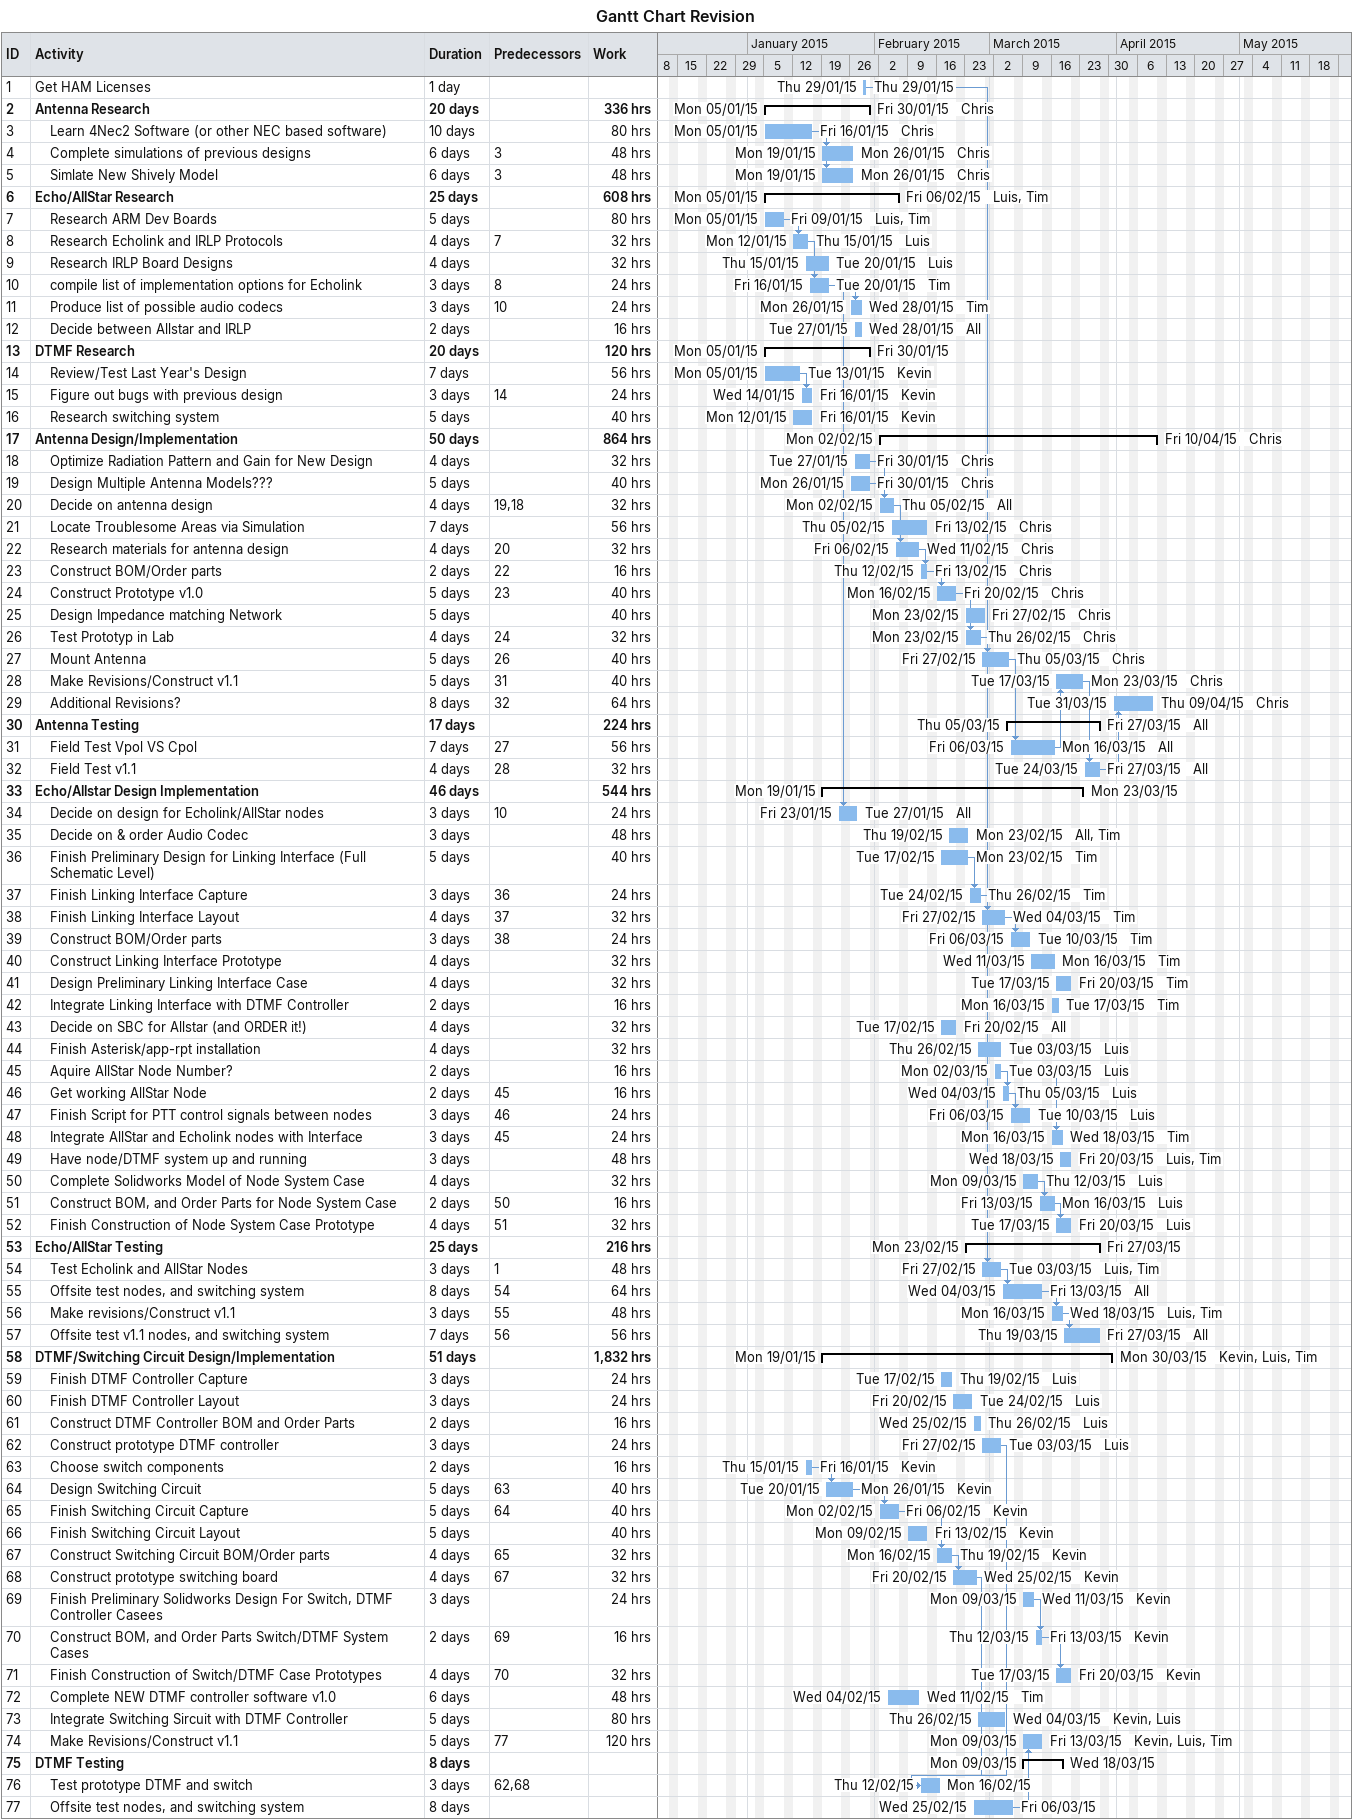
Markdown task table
Gantt Chart Revision

| ID | Level | Task | Duration | Start | Finish | Predecessors | Resources | Work (h) |
|---|---|---|---|---|---|---|---|---|
| 1 | 1 | Get HAM Licenses | 1d | 2015-01-29 | 2015-01-29 |  |  |  |
| 2 | 1 | **Antenna Research** | 20d | 2015-01-05 | 2015-01-30 |  | Chris | 336 |
| 3 | 2 | Learn 4Nec2 Software (or other NEC based software) | 10d | 2015-01-05 | 2015-01-16 |  | Chris | 80 |
| 4 | 2 | Complete simulations of previous designs | 6d | 2015-01-19 | 2015-01-26 | 3 | Chris | 48 |
| 5 | 2 | Simlate New Shively Model | 6d | 2015-01-19 | 2015-01-26 | 3 | Chris | 48 |
| 6 | 1 | **Echo/AllStar Research** | 25d | 2015-01-05 | 2015-02-06 |  | Luis, Tim | 608 |
| 7 | 2 | Research ARM Dev Boards | 5d | 2015-01-05 | 2015-01-09 |  | Luis, Tim | 80 |
| 8 | 2 | Research Echolink and IRLP Protocols | 4d | 2015-01-12 | 2015-01-15 | 7 | Luis | 32 |
| 9 | 2 | Research IRLP Board Designs | 4d | 2015-01-15 | 2015-01-20 |  | Luis | 32 |
| 10 | 2 | compile list of implementation options for Echolink | 3d | 2015-01-16 | 2015-01-20 | 8 | Tim | 24 |
| 11 | 2 | Produce list of possible audio codecs | 3d | 2015-01-26 | 2015-01-28 | 10 | Tim | 24 |
| 12 | 2 | Decide between Allstar and IRLP | 2d | 2015-01-27 | 2015-01-28 |  | All | 16 |
| 13 | 1 | **DTMF Research** | 20d | 2015-01-05 | 2015-01-30 |  |  | 120 |
| 14 | 2 | Review/Test Last Year's Design | 7d | 2015-01-05 | 2015-01-13 |  | Kevin | 56 |
| 15 | 2 | Figure out bugs with previous design | 3d | 2015-01-14 | 2015-01-16 | 14 | Kevin | 24 |
| 16 | 2 | Research switching system | 5d | 2015-01-12 | 2015-01-16 |  | Kevin | 40 |
| 17 | 1 | **Antenna Design/Implementation** | 50d | 2015-02-02 | 2015-04-10 |  | Chris | 864 |
| 18 | 2 | Optimize Radiation Pattern and Gain for New Design | 4d | 2015-01-27 | 2015-01-30 |  | Chris | 32 |
| 19 | 2 | Design Multiple Antenna Models??? | 5d | 2015-01-26 | 2015-01-30 |  | Chris | 40 |
| 20 | 2 | Decide on antenna design | 4d | 2015-02-02 | 2015-02-05 | 19, 18 | All | 32 |
| 21 | 2 | Locate Troublesome Areas via Simulation | 7d | 2015-02-05 | 2015-02-13 |  | Chris | 56 |
| 22 | 2 | Research materials for antenna design | 4d | 2015-02-06 | 2015-02-11 | 20 | Chris | 32 |
| 23 | 2 | Construct BOM/Order parts | 2d | 2015-02-12 | 2015-02-13 | 22 | Chris | 16 |
| 24 | 2 | Construct Prototype v1.0 | 5d | 2015-02-16 | 2015-02-20 | 23 | Chris | 40 |
| 25 | 2 | Design Impedance matching Network | 5d | 2015-02-23 | 2015-02-27 |  | Chris | 40 |
| 26 | 2 | Test Prototyp in Lab | 4d | 2015-02-23 | 2015-02-26 | 24 | Chris | 32 |
| 27 | 2 | Mount Antenna | 5d | 2015-02-27 | 2015-03-05 | 26 | Chris | 40 |
| 28 | 2 | Make Revisions/Construct v1.1 | 5d | 2015-03-17 | 2015-03-23 | 31 | Chris | 40 |
| 29 | 2 | Additional Revisions? | 8d | 2015-03-31 | 2015-04-09 | 32 | Chris | 64 |
| 30 | 1 | **Antenna Testing** | 17d | 2015-03-05 | 2015-03-27 |  | All | 224 |
| 31 | 2 | Field Test Vpol VS Cpol | 7d | 2015-03-06 | 2015-03-16 | 27 | All | 56 |
| 32 | 2 | Field Test v1.1 | 4d | 2015-03-24 | 2015-03-27 | 28 | All | 32 |
| 33 | 1 | **Echo/Allstar Design Implementation** | 46d | 2015-01-19 | 2015-03-23 |  |  | 544 |
| 34 | 2 | Decide on design for Echolink/AllStar nodes | 3d | 2015-01-23 | 2015-01-27 | 10 | All | 24 |
| 35 | 2 | Decide on & order Audio Codec | 3d | 2015-02-19 | 2015-02-23 |  | All, Tim | 48 |
| 36 | 2 | Finish Preliminary Design for Linking Interface (Full Schematic Level) | 5d | 2015-02-17 | 2015-02-23 |  | Tim | 40 |
| 37 | 2 | Finish Linking Interface Capture | 3d | 2015-02-24 | 2015-02-26 | 36 | Tim | 24 |
| 38 | 2 | Finish Linking Interface Layout | 4d | 2015-02-27 | 2015-03-04 | 37 | Tim | 32 |
| 39 | 2 | Construct BOM/Order parts | 3d | 2015-03-06 | 2015-03-10 | 38 | Tim | 24 |
| 40 | 2 | Construct Linking Interface Prototype | 4d | 2015-03-11 | 2015-03-16 |  | Tim | 32 |
| 41 | 2 | Design Preliminary Linking Interface Case | 4d | 2015-03-17 | 2015-03-20 |  | Tim | 32 |
| 42 | 2 | Integrate Linking Interface with DTMF Controller | 2d | 2015-03-16 | 2015-03-17 |  | Tim | 16 |
| 43 | 2 | Decide on SBC for Allstar (and ORDER it!) | 4d | 2015-02-17 | 2015-02-20 |  | All | 32 |
| 44 | 2 | Finish Asterisk/app-rpt installation | 4d | 2015-02-26 | 2015-03-03 |  | Luis | 32 |
| 45 | 2 | Aquire AllStar Node Number? | 2d | 2015-03-02 | 2015-03-03 |  | Luis | 16 |
| 46 | 2 | Get working AllStar Node | 2d | 2015-03-04 | 2015-03-05 | 45 | Luis | 16 |
| 47 | 2 | Finish Script for PTT control signals between nodes | 3d | 2015-03-06 | 2015-03-10 | 46 | Luis | 24 |
| 48 | 2 | Integrate AllStar and Echolink nodes with Interface | 3d | 2015-03-16 | 2015-03-18 | 45 | Tim | 24 |
| 49 | 2 | Have node/DTMF system up and running | 3d | 2015-03-18 | 2015-03-20 |  | Luis, Tim | 48 |
| 50 | 2 | Complete Solidworks Model of Node System Case | 4d | 2015-03-09 | 2015-03-12 |  | Luis | 32 |
| 51 | 2 | Construct BOM, and Order Parts for Node System Case | 2d | 2015-03-13 | 2015-03-16 | 50 | Luis | 16 |
| 52 | 2 | Finish Construction of Node System Case Prototype | 4d | 2015-03-17 | 2015-03-20 | 51 | Luis | 32 |
| 53 | 1 | **Echo/AllStar Testing** | 25d | 2015-02-23 | 2015-03-27 |  |  | 216 |
| 54 | 2 | Test Echolink and AllStar Nodes | 3d | 2015-02-27 | 2015-03-03 | 1 | Luis, Tim | 48 |
| 55 | 2 | Offsite test nodes, and switching system | 8d | 2015-03-04 | 2015-03-13 | 54 | All | 64 |
| 56 | 2 | Make revisions/Construct v1.1 | 3d | 2015-03-16 | 2015-03-18 | 55 | Luis, Tim | 48 |
| 57 | 2 | Offsite test v1.1 nodes, and switching system | 7d | 2015-03-19 | 2015-03-27 | 56 | All | 56 |
| 58 | 1 | **DTMF/Switching Circuit Design/Implementation** | 51d | 2015-01-19 | 2015-03-30 |  | Kevin, Luis, Tim | 1832 |
| 59 | 2 | Finish DTMF Controller Capture | 3d | 2015-02-17 | 2015-02-19 |  | Luis | 24 |
| 60 | 2 | Finish DTMF Controller Layout | 3d | 2015-02-20 | 2015-02-24 |  | Luis | 24 |
| 61 | 2 | Construct DTMF Controller BOM and Order Parts | 2d | 2015-02-25 | 2015-02-26 |  | Luis | 16 |
| 62 | 2 | Construct prototype DTMF controller | 3d | 2015-02-27 | 2015-03-03 |  | Luis | 24 |
| 63 | 2 | Choose switch components | 2d | 2015-01-15 | 2015-01-16 |  | Kevin | 16 |
| 64 | 2 | Design Switching Circuit | 5d | 2015-01-20 | 2015-01-26 | 63 | Kevin | 40 |
| 65 | 2 | Finish Switching Circuit Capture | 5d | 2015-02-02 | 2015-02-06 | 64 | Kevin | 40 |
| 66 | 2 | Finish Switching Circuit Layout | 5d | 2015-02-09 | 2015-02-13 |  | Kevin | 40 |
| 67 | 2 | Construct Switching Circuit BOM/Order parts | 4d | 2015-02-16 | 2015-02-19 | 65 | Kevin | 32 |
| 68 | 2 | Construct prototype switching board | 4d | 2015-02-20 | 2015-02-25 | 67 | Kevin | 32 |
| 69 | 2 | Finish Preliminary Solidworks Design For Switch, DTMF Controller Casees | 3d | 2015-03-09 | 2015-03-11 |  | Kevin | 24 |
| 70 | 2 | Construct BOM, and Order Parts Switch/DTMF System Cases | 2d | 2015-03-12 | 2015-03-13 | 69 | Kevin | 16 |
| 71 | 2 | Finish Construction of Switch/DTMF Case Prototypes | 4d | 2015-03-17 | 2015-03-20 | 70 | Kevin | 32 |
| 72 | 2 | Complete NEW DTMF controller software v1.0 | 6d | 2015-02-04 | 2015-02-11 |  | Tim | 48 |
| 73 | 2 | Integrate Switching Sircuit with DTMF Controller | 5d | 2015-02-26 | 2015-03-04 |  | Kevin, Luis | 80 |
| 74 | 2 | Make Revisions/Construct v1.1 | 5d | 2015-03-09 | 2015-03-13 | 77 | Kevin, Luis, Tim | 120 |
| 75 | 1 | **DTMF Testing** | 8d | 2015-03-09 | 2015-03-18 |  |  |  |
| 76 | 2 | Test prototype DTMF and switch | 3d | 2015-02-12 | 2015-02-16 | 62, 68 |  |  |
| 77 | 2 | Offsite test nodes, and switching system | 8d | 2015-02-25 | 2015-03-06 |  |  |  |
